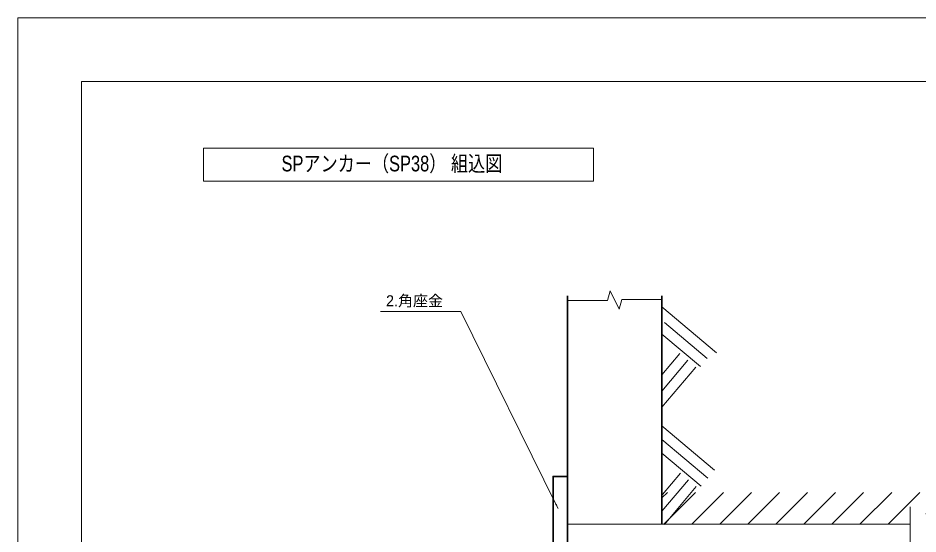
# Model space of a CAD drawing. Units: millimetres, scale not verified. Extents: x 12406 to 14086, y 374 to 1562.
# Drawn here: x 12406 to 12973, y 1236 to 1562 of the extents above; entities that cross this region are included whole.
import ezdxf
from ezdxf.enums import TextEntityAlignment as Align

# ---------------------------------------------------------------- set-up
doc = ezdxf.new("R2010")
doc.units = ezdxf.units.MM
doc.header["$LTSCALE"] = 2
for name, color, linetype, lineweight in [('1外形線', 7, 'Continuous', 35), ('2細い実線', 3, 'Continuous', 13), ('6寸法線', 4, 'Continuous', 13), ('7 枠・タイトル', 7, 'Continuous', 13)]:
    doc.layers.add(name, color=color, linetype=linetype, lineweight=lineweight)
doc.styles.add('ＭＳ Ｐゴシック', font='')
doc.styles.get('ＭＳ Ｐゴシック').set_extended_font_data('MS PGothic')

# ---------------------------------------------------------------- blocks, each defined once
blk = doc.blocks.new('filled_arrow')
at = {"color": 0, "linetype": 'Continuous', "lineweight": -2}
blk.add_solid([(7.5, 1.25), (0, 0), (7.5, -1.25)], dxfattribs=at)

msp = doc.modelspace()

# ---------------------------------------------------------------- hatches: boundary and pattern name
at = {"layer": '2細い実線'}
h = msp.add_hatch(dxfattribs=at)
h.set_pattern_fill('USER', color=256, style=0, pattern_type=2)
h.set_pattern_definition([(45, (1865.451, 0), (-8.83883, 8.83883), [])])
h.paths.add_polyline_path([(12811.976, 1242.619), (12811.976, 1262.619), (13857.359, 1262.619), (13857.346, 1242.619), (13526.946, 1242.619), (13526.946, 1253.584), (13516.946, 1253.584), (13516.946, 1242.619), (12978.443, 1242.619), (12978.443, 1253.584), (12968.443, 1253.584), (12968.443, 1242.619)])

# ---------------------------------------------------------------- linework, layer by layer
at = {"layer": '1外形線'}
for p, q in [((12752.345, 1228.068), (12752.345, 1386.502)), ((12811.976, 1386.502), (12811.976, 1242.619)), ((12752.345, 1272.619), (12743.345, 1272.619))]:
    msp.add_line(p, q, dxfattribs=at)
msp.add_lwpolyline([(12752.349, 1175.119), (12752.349, 1122.619), (12743.345, 1122.619), (12743.345, 1272.619), (12752.349, 1272.619), (12752.345, 1220.119)], dxfattribs=at)
at = {"layer": '2細い実線', "lineweight": 20}
for p, q in [((12779.396, 1389.675), (12777.677, 1383.502)), ((12779.396, 1389.675), (12784.925, 1378.113)), ((12752.345, 1383.502), (12777.677, 1383.502)), ((12786.643, 1384.286), (12784.925, 1378.113)), ((12786.643, 1384.286), (12811.976, 1384.286)), ((12968.443, 1253.584), (12968.443, 1143.965)), ((12968.443, 1242.619), (12752.345, 1242.619))]:
    msp.add_line(p, q, dxfattribs=at)
at = {"layer": '2細い実線'}
for p, q in [((12846.364, 1350.661), (12811.976, 1379.517)), ((12840.579, 1346.949), (12813.493, 1369.677)), ((12836.361, 1341.922), (12811.976, 1362.383)), ((12811.976, 1336.683), (12823.224, 1350.089)), ((12811.976, 1326.474), (12828.252, 1345.871)), ((12811.976, 1316.264), (12833.279, 1341.652)), ((12845.186, 1276.634), (12811.976, 1304.501)), ((12840.968, 1271.606), (12811.976, 1295.934)), ((12836.75, 1266.579), (12811.976, 1287.367)), ((12812.365, 1261.34), (12823.614, 1274.746)), ((12811.976, 1250.667), (12828.641, 1270.528)), ((12813.559, 1242.344), (12833.668, 1266.31))]:
    msp.add_line(p, q, dxfattribs=at)
at = {"layer": '6寸法線'}
msp.add_lwpolyline([(12746.486, 1252.459), (12745.157, 1255.148), (12685.106, 1376.601), (12634.587, 1376.601)], dxfattribs=at)
at = {"layer": '7 枠・タイトル'}
for p, q in [((12405.938, 1561.732), (12405.938, 373.732)), ((12405.938, 1561.732), (14085.938, 1561.732)), ((12445.938, 1521.732), (12445.938, 413.732)), ((12445.938, 1521.732), (14045.938, 1521.732)), ((12522.961, 1458.862), (12522.961, 1479.661)), ((12522.961, 1479.661), (12768.889, 1479.661)), ((12768.889, 1458.862), (12768.889, 1479.661)), ((12522.961, 1458.862), (12768.889, 1458.862))]:
    msp.add_line(p, q, dxfattribs=at)

# ---------------------------------------------------------------- block references
at = {"layer": '6寸法線', "xscale": 0.4, "yscale": 0.4, "rotation": 116.3}
msp.add_blockref('filled_arrow', (12746.486, 1252.459), dxfattribs=at)

# ---------------------------------------------------------------- texts
at = {"layer": '6寸法線', "style": 'ＭＳ Ｐゴシック'}
msp.add_text('2.角座金', height=6.928, dxfattribs=at).set_placement((12638.002, 1377.873), align=Align.BOTTOM_LEFT)
at = {"layer": '7 枠・タイトル', "style": 'ＭＳ Ｐゴシック', "width": 0.8}
msp.add_text('SPアンカー（SP38） 組込図', height=9.897, dxfattribs=at).set_placement((12572.097, 1462.033), align=Align.BOTTOM_LEFT)

doc.saveas('drawing.dxf')
